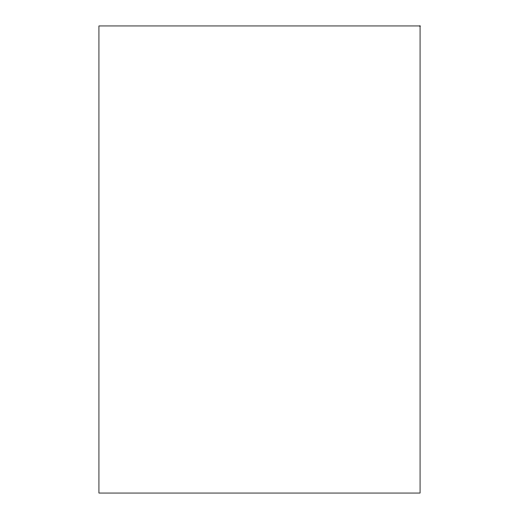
<?xml version="1.0" encoding="UTF-8"?>
<svg xmlns="http://www.w3.org/2000/svg" width="519" height="519" viewBox="0 0 519 519"><rect width="100%" height="100%" fill="white"/><g stroke="black" fill="none" stroke-linecap="round" stroke-linejoin="round"><path stroke-width="0.78" d="M420.066 25.95L98.934 25.95L98.934 493.05L420.066 493.05L420.066 25.95"/></g></svg>
